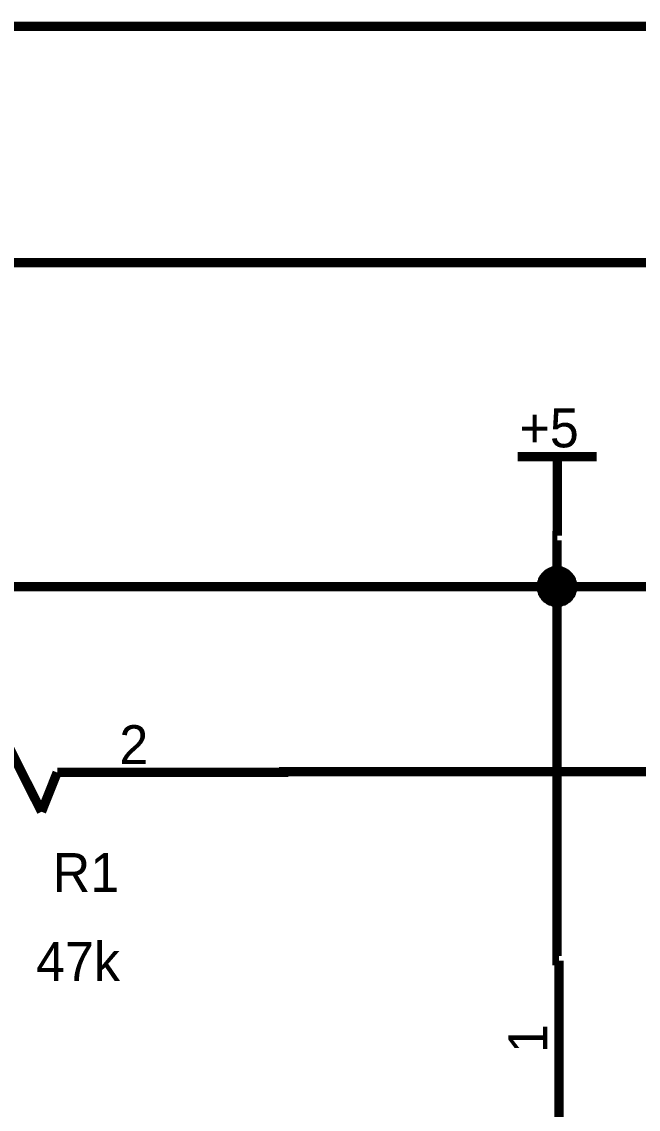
# Model space of a CAD drawing. Header units: millimetres. Extents: x 0 to 800, y 0 to 567.
# Drawn here: x 39.5 to 59.38, y 531.46 to 566.53 of the extents above; entities that cross this region are included whole.
import ezdxf

# ---------------------------------------------------------------- set-up
doc = ezdxf.new("R2010")
doc.units = ezdxf.units.MM
doc.layers.add('Sheet', color=255, linetype='Continuous')

msp = doc.modelspace()

# ---------------------------------------------------------------- linework, layer by layer
at = {"layer": 'Sheet'}
for points, const_width in [([(0, 566.375), (800.1, 566.375), (800.1, 0), (0, 0), (0, 566.375)], 0.3), ([(0, 566.375), (0, 0), (800.1, 0), (800.1, 566.375), (0, 566.375), (0, 566.375)], 0.0991), ([(7.661, 558.76), (792.484, 558.76), (792.484, 7.616), (7.661, 7.616), (7.661, 558.76)], 0.3), ([(7.661, 558.76), (7.661, 7.616), (792.484, 7.616), (792.484, 558.76), (7.661, 558.76), (7.661, 558.76)], 0.0991)]:
    msp.add_lwpolyline(points, close=True, dxfattribs=dict(at, const_width=const_width))
for points, const_width in [([(55.494, 552.499), (58.036, 552.499)], 0.3), ([(56.771, 549.957), (56.771, 552.499)], 0.3), ([(56.771, 549.957), (56.76, 549.957), (56.76, 548.311), (56.76, 536.249), (56.827, 536.249)], 0.3), ([(56.256, 548.311), (56.256, 548.333), (56.256, 548.367), (56.267, 548.389), (56.267, 548.411), (56.267, 548.434), (56.278, 548.467), (56.289, 548.49), (56.3, 548.512), (56.3, 548.535), (56.312, 548.557), (56.323, 548.579), (56.345, 548.602), (56.356, 548.613), (56.368, 548.635), (56.39, 548.658), (56.401, 548.669), (56.424, 548.691), (56.435, 548.703), (56.457, 548.725), (56.48, 548.736), (56.502, 548.747), (56.513, 548.759), (56.536, 548.77), (56.558, 548.781), (56.58, 548.792), (56.614, 548.803), (56.636, 548.815), (56.659, 548.815), (56.681, 548.815), (56.704, 548.826), (56.737, 548.826), (56.76, 548.826)], 0.3), ([(56.256, 548.311), (56.256, 548.333), (56.256, 548.367), (56.267, 548.389), (56.267, 548.411), (56.267, 548.434), (56.278, 548.467), (56.289, 548.49), (56.3, 548.512), (56.3, 548.535), (56.312, 548.557), (56.323, 548.579), (56.345, 548.602), (56.356, 548.613), (56.368, 548.635), (56.39, 548.658), (56.401, 548.669), (56.424, 548.691), (56.435, 548.703), (56.457, 548.725), (56.48, 548.736), (56.502, 548.747), (56.513, 548.759), (56.536, 548.77), (56.558, 548.781), (56.58, 548.792), (56.614, 548.803), (56.636, 548.815), (56.659, 548.815), (56.681, 548.815), (56.704, 548.826), (56.737, 548.826), (56.76, 548.826)], 0.3), ([(56.256, 548.311), (56.256, 548.333), (56.256, 548.367), (56.267, 548.389), (56.267, 548.411), (56.267, 548.434), (56.278, 548.467), (56.289, 548.49), (56.3, 548.512), (56.3, 548.535), (56.312, 548.557), (56.323, 548.579), (56.345, 548.602), (56.356, 548.613), (56.368, 548.635), (56.39, 548.658), (56.401, 548.669), (56.424, 548.691), (56.435, 548.703), (56.457, 548.725), (56.48, 548.736), (56.502, 548.747), (56.513, 548.759), (56.536, 548.77), (56.558, 548.781), (56.58, 548.792), (56.614, 548.803), (56.636, 548.815), (56.659, 548.815), (56.681, 548.815), (56.704, 548.826), (56.737, 548.826), (56.76, 548.826)], 0.3), ([(56.256, 548.311), (56.256, 548.333), (56.256, 548.367), (56.267, 548.389), (56.267, 548.411), (56.267, 548.434), (56.278, 548.467), (56.289, 548.49), (56.3, 548.512), (56.3, 548.535), (56.312, 548.557), (56.323, 548.579), (56.345, 548.602), (56.356, 548.613), (56.368, 548.635), (56.39, 548.658), (56.401, 548.669), (56.424, 548.691), (56.435, 548.703), (56.457, 548.725), (56.48, 548.736), (56.502, 548.747), (56.513, 548.759), (56.536, 548.77), (56.558, 548.781), (56.58, 548.792), (56.614, 548.803), (56.636, 548.815), (56.659, 548.815), (56.681, 548.815), (56.704, 548.826), (56.737, 548.826), (56.76, 548.826)], 0.3), ([(56.256, 548.311), (56.256, 548.333), (56.256, 548.367), (56.267, 548.389), (56.267, 548.411), (56.267, 548.434), (56.278, 548.467), (56.289, 548.49), (56.3, 548.512), (56.3, 548.535), (56.312, 548.557), (56.323, 548.579), (56.345, 548.602), (56.356, 548.613), (56.368, 548.635), (56.39, 548.658), (56.401, 548.669), (56.424, 548.691), (56.435, 548.703), (56.457, 548.725), (56.48, 548.736), (56.502, 548.747), (56.513, 548.759), (56.536, 548.77), (56.558, 548.781), (56.58, 548.792), (56.614, 548.803), (56.636, 548.815), (56.659, 548.815), (56.681, 548.815), (56.704, 548.826), (56.737, 548.826), (56.76, 548.826)], 0.3), ([(56.256, 548.311), (56.256, 548.333), (56.256, 548.367), (56.267, 548.389), (56.267, 548.411), (56.267, 548.434), (56.278, 548.467), (56.289, 548.49), (56.3, 548.512), (56.3, 548.535), (56.312, 548.557), (56.323, 548.579), (56.345, 548.602), (56.356, 548.613), (56.368, 548.635), (56.39, 548.658), (56.401, 548.669), (56.424, 548.691), (56.435, 548.703), (56.457, 548.725), (56.48, 548.736), (56.502, 548.747), (56.513, 548.759), (56.536, 548.77), (56.558, 548.781), (56.58, 548.792), (56.614, 548.803), (56.636, 548.815), (56.659, 548.815), (56.681, 548.815), (56.704, 548.826), (56.737, 548.826), (56.76, 548.826)], 0.3), ([(56.256, 548.311), (56.256, 548.333), (56.256, 548.367), (56.267, 548.389), (56.267, 548.411), (56.267, 548.434), (56.278, 548.467), (56.289, 548.49), (56.3, 548.512), (56.3, 548.535), (56.312, 548.557), (56.323, 548.579), (56.345, 548.602), (56.356, 548.613), (56.368, 548.635), (56.39, 548.658), (56.401, 548.669), (56.424, 548.691), (56.435, 548.703), (56.457, 548.725), (56.48, 548.736), (56.502, 548.747), (56.513, 548.759), (56.536, 548.77), (56.558, 548.781), (56.58, 548.792), (56.614, 548.803), (56.636, 548.815), (56.659, 548.815), (56.681, 548.815), (56.704, 548.826), (56.737, 548.826), (56.76, 548.826)], 0.0991), ([(56.256, 548.311), (56.256, 548.333), (56.256, 548.367), (56.267, 548.389), (56.267, 548.411), (56.267, 548.434), (56.278, 548.467), (56.289, 548.49), (56.3, 548.512), (56.3, 548.535), (56.312, 548.557), (56.323, 548.579), (56.345, 548.602), (56.356, 548.613), (56.368, 548.635), (56.39, 548.658), (56.401, 548.669), (56.424, 548.691), (56.435, 548.703), (56.457, 548.725), (56.48, 548.736), (56.502, 548.747), (56.513, 548.759), (56.536, 548.77), (56.558, 548.781), (56.58, 548.792), (56.614, 548.803), (56.636, 548.815), (56.659, 548.815), (56.681, 548.815), (56.704, 548.826), (56.737, 548.826), (56.76, 548.826)], 0.0991), ([(56.256, 548.311), (56.256, 548.333), (56.256, 548.367), (56.267, 548.389), (56.267, 548.411), (56.267, 548.434), (56.278, 548.467), (56.289, 548.49), (56.3, 548.512), (56.3, 548.535), (56.312, 548.557), (56.323, 548.579), (56.345, 548.602), (56.356, 548.613), (56.368, 548.635), (56.39, 548.658), (56.401, 548.669), (56.424, 548.691), (56.435, 548.703), (56.457, 548.725), (56.48, 548.736), (56.502, 548.747), (56.513, 548.759), (56.536, 548.77), (56.558, 548.781), (56.58, 548.792), (56.614, 548.803), (56.636, 548.815), (56.659, 548.815), (56.681, 548.815), (56.704, 548.826), (56.737, 548.826), (56.76, 548.826)], 0.0991), ([(56.256, 548.311), (56.256, 548.333), (56.256, 548.367), (56.267, 548.389), (56.267, 548.411), (56.267, 548.434), (56.278, 548.467), (56.289, 548.49), (56.3, 548.512), (56.3, 548.535), (56.312, 548.557), (56.323, 548.579), (56.345, 548.602), (56.356, 548.613), (56.368, 548.635), (56.39, 548.658), (56.401, 548.669), (56.424, 548.691), (56.435, 548.703), (56.457, 548.725), (56.48, 548.736), (56.502, 548.747), (56.513, 548.759), (56.536, 548.77), (56.558, 548.781), (56.58, 548.792), (56.614, 548.803), (56.636, 548.815), (56.659, 548.815), (56.681, 548.815), (56.704, 548.826), (56.737, 548.826), (56.76, 548.826)], 0.0991), ([(56.256, 548.311), (56.256, 548.333), (56.256, 548.367), (56.267, 548.389), (56.267, 548.411), (56.267, 548.434), (56.278, 548.467), (56.289, 548.49), (56.3, 548.512), (56.3, 548.535), (56.312, 548.557), (56.323, 548.579), (56.345, 548.602), (56.356, 548.613), (56.368, 548.635), (56.39, 548.658), (56.401, 548.669), (56.424, 548.691), (56.435, 548.703), (56.457, 548.725), (56.48, 548.736), (56.502, 548.747), (56.513, 548.759), (56.536, 548.77), (56.558, 548.781), (56.58, 548.792), (56.614, 548.803), (56.636, 548.815), (56.659, 548.815), (56.681, 548.815), (56.704, 548.826), (56.737, 548.826), (56.76, 548.826)], 0.0991), ([(56.256, 548.311), (56.256, 548.333), (56.256, 548.367), (56.267, 548.389), (56.267, 548.411), (56.267, 548.434), (56.278, 548.467), (56.289, 548.49), (56.3, 548.512), (56.3, 548.535), (56.312, 548.557), (56.323, 548.579), (56.345, 548.602), (56.356, 548.613), (56.368, 548.635), (56.39, 548.658), (56.401, 548.669), (56.424, 548.691), (56.435, 548.703), (56.457, 548.725), (56.48, 548.736), (56.502, 548.747), (56.513, 548.759), (56.536, 548.77), (56.558, 548.781), (56.58, 548.792), (56.614, 548.803), (56.636, 548.815), (56.659, 548.815), (56.681, 548.815), (56.704, 548.826), (56.737, 548.826), (56.76, 548.826)], 0.0991), ([(56.76, 548.826), (56.76, 548.826)], 0.3), ([(56.76, 548.826), (56.782, 548.826), (56.816, 548.826), (56.838, 548.815), (56.86, 548.815), (56.883, 548.815), (56.905, 548.803), (56.939, 548.792), (56.961, 548.781), (56.984, 548.77), (57.006, 548.759), (57.017, 548.747), (57.04, 548.736), (57.062, 548.725), (57.084, 548.703), (57.096, 548.691), (57.118, 548.669), (57.129, 548.658), (57.152, 548.635), (57.163, 548.613), (57.174, 548.602), (57.196, 548.579), (57.208, 548.557), (57.219, 548.535), (57.219, 548.512), (57.23, 548.49), (57.241, 548.467), (57.252, 548.434), (57.252, 548.411), (57.252, 548.389), (57.264, 548.367), (57.264, 548.333), (57.264, 548.311)], 0.3), ([(56.76, 548.826), (56.76, 548.826)], 0.3), ([(56.76, 548.826), (56.782, 548.826), (56.816, 548.826), (56.838, 548.815), (56.86, 548.815), (56.883, 548.815), (56.905, 548.803), (56.939, 548.792), (56.961, 548.781), (56.984, 548.77), (57.006, 548.759), (57.017, 548.747), (57.04, 548.736), (57.062, 548.725), (57.084, 548.703), (57.096, 548.691), (57.118, 548.669), (57.129, 548.658), (57.152, 548.635), (57.163, 548.613), (57.174, 548.602), (57.196, 548.579), (57.208, 548.557), (57.219, 548.535), (57.219, 548.512), (57.23, 548.49), (57.241, 548.467), (57.252, 548.434), (57.252, 548.411), (57.252, 548.389), (57.264, 548.367), (57.264, 548.333), (57.264, 548.311)], 0.3), ([(56.76, 548.826), (56.76, 548.826)], 0.3), ([(56.76, 548.826), (56.782, 548.826), (56.816, 548.826), (56.838, 548.815), (56.86, 548.815), (56.883, 548.815), (56.905, 548.803), (56.939, 548.792), (56.961, 548.781), (56.984, 548.77), (57.006, 548.759), (57.017, 548.747), (57.04, 548.736), (57.062, 548.725), (57.084, 548.703), (57.096, 548.691), (57.118, 548.669), (57.129, 548.658), (57.152, 548.635), (57.163, 548.613), (57.174, 548.602), (57.196, 548.579), (57.208, 548.557), (57.219, 548.535), (57.219, 548.512), (57.23, 548.49), (57.241, 548.467), (57.252, 548.434), (57.252, 548.411), (57.252, 548.389), (57.264, 548.367), (57.264, 548.333), (57.264, 548.311)], 0.3), ([(56.76, 548.826), (56.76, 548.826)], 0.3), ([(56.76, 548.826), (56.782, 548.826), (56.816, 548.826), (56.838, 548.815), (56.86, 548.815), (56.883, 548.815), (56.905, 548.803), (56.939, 548.792), (56.961, 548.781), (56.984, 548.77), (57.006, 548.759), (57.017, 548.747), (57.04, 548.736), (57.062, 548.725), (57.084, 548.703), (57.096, 548.691), (57.118, 548.669), (57.129, 548.658), (57.152, 548.635), (57.163, 548.613), (57.174, 548.602), (57.196, 548.579), (57.208, 548.557), (57.219, 548.535), (57.219, 548.512), (57.23, 548.49), (57.241, 548.467), (57.252, 548.434), (57.252, 548.411), (57.252, 548.389), (57.264, 548.367), (57.264, 548.333), (57.264, 548.311)], 0.3), ([(56.76, 548.826), (56.76, 548.826)], 0.3), ([(56.76, 548.826), (56.782, 548.826), (56.816, 548.826), (56.838, 548.815), (56.86, 548.815), (56.883, 548.815), (56.905, 548.803), (56.939, 548.792), (56.961, 548.781), (56.984, 548.77), (57.006, 548.759), (57.017, 548.747), (57.04, 548.736), (57.062, 548.725), (57.084, 548.703), (57.096, 548.691), (57.118, 548.669), (57.129, 548.658), (57.152, 548.635), (57.163, 548.613), (57.174, 548.602), (57.196, 548.579), (57.208, 548.557), (57.219, 548.535), (57.219, 548.512), (57.23, 548.49), (57.241, 548.467), (57.252, 548.434), (57.252, 548.411), (57.252, 548.389), (57.264, 548.367), (57.264, 548.333), (57.264, 548.311)], 0.3), ([(56.76, 548.826), (56.76, 548.826)], 0.3), ([(56.76, 548.826), (56.782, 548.826), (56.816, 548.826), (56.838, 548.815), (56.86, 548.815), (56.883, 548.815), (56.905, 548.803), (56.939, 548.792), (56.961, 548.781), (56.984, 548.77), (57.006, 548.759), (57.017, 548.747), (57.04, 548.736), (57.062, 548.725), (57.084, 548.703), (57.096, 548.691), (57.118, 548.669), (57.129, 548.658), (57.152, 548.635), (57.163, 548.613), (57.174, 548.602), (57.196, 548.579), (57.208, 548.557), (57.219, 548.535), (57.219, 548.512), (57.23, 548.49), (57.241, 548.467), (57.252, 548.434), (57.252, 548.411), (57.252, 548.389), (57.264, 548.367), (57.264, 548.333), (57.264, 548.311)], 0.3), ([(56.76, 548.826), (56.76, 548.826)], 0.0991), ([(56.76, 548.826), (56.782, 548.826), (56.816, 548.826), (56.838, 548.815), (56.86, 548.815), (56.883, 548.815), (56.905, 548.803), (56.939, 548.792), (56.961, 548.781), (56.984, 548.77), (57.006, 548.759), (57.017, 548.747), (57.04, 548.736), (57.062, 548.725), (57.084, 548.703), (57.096, 548.691), (57.118, 548.669), (57.129, 548.658), (57.152, 548.635), (57.163, 548.613), (57.174, 548.602), (57.196, 548.579), (57.208, 548.557), (57.219, 548.535), (57.219, 548.512), (57.23, 548.49), (57.241, 548.467), (57.252, 548.434), (57.252, 548.411), (57.252, 548.389), (57.264, 548.367), (57.264, 548.333), (57.264, 548.311)], 0.0991), ([(56.76, 548.826), (56.76, 548.826)], 0.0991), ([(56.76, 548.826), (56.782, 548.826), (56.816, 548.826), (56.838, 548.815), (56.86, 548.815), (56.883, 548.815), (56.905, 548.803), (56.939, 548.792), (56.961, 548.781), (56.984, 548.77), (57.006, 548.759), (57.017, 548.747), (57.04, 548.736), (57.062, 548.725), (57.084, 548.703), (57.096, 548.691), (57.118, 548.669), (57.129, 548.658), (57.152, 548.635), (57.163, 548.613), (57.174, 548.602), (57.196, 548.579), (57.208, 548.557), (57.219, 548.535), (57.219, 548.512), (57.23, 548.49), (57.241, 548.467), (57.252, 548.434), (57.252, 548.411), (57.252, 548.389), (57.264, 548.367), (57.264, 548.333), (57.264, 548.311)], 0.0991), ([(56.76, 548.826), (56.76, 548.826)], 0.0991), ([(56.76, 548.826), (56.782, 548.826), (56.816, 548.826), (56.838, 548.815), (56.86, 548.815), (56.883, 548.815), (56.905, 548.803), (56.939, 548.792), (56.961, 548.781), (56.984, 548.77), (57.006, 548.759), (57.017, 548.747), (57.04, 548.736), (57.062, 548.725), (57.084, 548.703), (57.096, 548.691), (57.118, 548.669), (57.129, 548.658), (57.152, 548.635), (57.163, 548.613), (57.174, 548.602), (57.196, 548.579), (57.208, 548.557), (57.219, 548.535), (57.219, 548.512), (57.23, 548.49), (57.241, 548.467), (57.252, 548.434), (57.252, 548.411), (57.252, 548.389), (57.264, 548.367), (57.264, 548.333), (57.264, 548.311)], 0.0991), ([(56.76, 548.826), (56.76, 548.826)], 0.0991), ([(56.76, 548.826), (56.782, 548.826), (56.816, 548.826), (56.838, 548.815), (56.86, 548.815), (56.883, 548.815), (56.905, 548.803), (56.939, 548.792), (56.961, 548.781), (56.984, 548.77), (57.006, 548.759), (57.017, 548.747), (57.04, 548.736), (57.062, 548.725), (57.084, 548.703), (57.096, 548.691), (57.118, 548.669), (57.129, 548.658), (57.152, 548.635), (57.163, 548.613), (57.174, 548.602), (57.196, 548.579), (57.208, 548.557), (57.219, 548.535), (57.219, 548.512), (57.23, 548.49), (57.241, 548.467), (57.252, 548.434), (57.252, 548.411), (57.252, 548.389), (57.264, 548.367), (57.264, 548.333), (57.264, 548.311)], 0.0991), ([(56.76, 548.826), (56.76, 548.826)], 0.0991), ([(56.76, 548.826), (56.782, 548.826), (56.816, 548.826), (56.838, 548.815), (56.86, 548.815), (56.883, 548.815), (56.905, 548.803), (56.939, 548.792), (56.961, 548.781), (56.984, 548.77), (57.006, 548.759), (57.017, 548.747), (57.04, 548.736), (57.062, 548.725), (57.084, 548.703), (57.096, 548.691), (57.118, 548.669), (57.129, 548.658), (57.152, 548.635), (57.163, 548.613), (57.174, 548.602), (57.196, 548.579), (57.208, 548.557), (57.219, 548.535), (57.219, 548.512), (57.23, 548.49), (57.241, 548.467), (57.252, 548.434), (57.252, 548.411), (57.252, 548.389), (57.264, 548.367), (57.264, 548.333), (57.264, 548.311)], 0.0991), ([(56.76, 548.826), (56.76, 548.826)], 0.0991), ([(56.76, 548.826), (56.782, 548.826), (56.816, 548.826), (56.838, 548.815), (56.86, 548.815), (56.883, 548.815), (56.905, 548.803), (56.939, 548.792), (56.961, 548.781), (56.984, 548.77), (57.006, 548.759), (57.017, 548.747), (57.04, 548.736), (57.062, 548.725), (57.084, 548.703), (57.096, 548.691), (57.118, 548.669), (57.129, 548.658), (57.152, 548.635), (57.163, 548.613), (57.174, 548.602), (57.196, 548.579), (57.208, 548.557), (57.219, 548.535), (57.219, 548.512), (57.23, 548.49), (57.241, 548.467), (57.252, 548.434), (57.252, 548.411), (57.252, 548.389), (57.264, 548.367), (57.264, 548.333), (57.264, 548.311)], 0.0991), ([(56.76, 548.311), (25.949, 548.311), (25.949, 544.816), (25.154, 544.816)], 0.3), ([(56.76, 547.807), (56.737, 547.807), (56.704, 547.807), (56.681, 547.818), (56.659, 547.818), (56.636, 547.818), (56.614, 547.829), (56.58, 547.84), (56.558, 547.851), (56.536, 547.851), (56.513, 547.863), (56.502, 547.874), (56.48, 547.896), (56.457, 547.907), (56.435, 547.919), (56.424, 547.941), (56.401, 547.952), (56.39, 547.975), (56.368, 547.986), (56.356, 548.008), (56.345, 548.031), (56.323, 548.053), (56.312, 548.064), (56.3, 548.087), (56.3, 548.109), (56.289, 548.131), (56.278, 548.165), (56.267, 548.187), (56.267, 548.21), (56.267, 548.232), (56.256, 548.255), (56.256, 548.288), (56.256, 548.311)], 0.3), ([(56.256, 548.311), (56.256, 548.311)], 0.3), ([(56.76, 547.807), (56.737, 547.807), (56.704, 547.807), (56.681, 547.818), (56.659, 547.818), (56.636, 547.818), (56.614, 547.829), (56.58, 547.84), (56.558, 547.851), (56.536, 547.851), (56.513, 547.863), (56.502, 547.874), (56.48, 547.896), (56.457, 547.907), (56.435, 547.919), (56.424, 547.941), (56.401, 547.952), (56.39, 547.975), (56.368, 547.986), (56.356, 548.008), (56.345, 548.031), (56.323, 548.053), (56.312, 548.064), (56.3, 548.087), (56.3, 548.109), (56.289, 548.131), (56.278, 548.165), (56.267, 548.187), (56.267, 548.21), (56.267, 548.232), (56.256, 548.255), (56.256, 548.288), (56.256, 548.311)], 0.3), ([(56.256, 548.311), (56.256, 548.311)], 0.3), ([(56.76, 547.807), (56.737, 547.807), (56.704, 547.807), (56.681, 547.818), (56.659, 547.818), (56.636, 547.818), (56.614, 547.829), (56.58, 547.84), (56.558, 547.851), (56.536, 547.851), (56.513, 547.863), (56.502, 547.874), (56.48, 547.896), (56.457, 547.907), (56.435, 547.919), (56.424, 547.941), (56.401, 547.952), (56.39, 547.975), (56.368, 547.986), (56.356, 548.008), (56.345, 548.031), (56.323, 548.053), (56.312, 548.064), (56.3, 548.087), (56.3, 548.109), (56.289, 548.131), (56.278, 548.165), (56.267, 548.187), (56.267, 548.21), (56.267, 548.232), (56.256, 548.255), (56.256, 548.288), (56.256, 548.311)], 0.3), ([(56.256, 548.311), (56.256, 548.311)], 0.3), ([(56.76, 547.807), (56.737, 547.807), (56.704, 547.807), (56.681, 547.818), (56.659, 547.818), (56.636, 547.818), (56.614, 547.829), (56.58, 547.84), (56.558, 547.851), (56.536, 547.851), (56.513, 547.863), (56.502, 547.874), (56.48, 547.896), (56.457, 547.907), (56.435, 547.919), (56.424, 547.941), (56.401, 547.952), (56.39, 547.975), (56.368, 547.986), (56.356, 548.008), (56.345, 548.031), (56.323, 548.053), (56.312, 548.064), (56.3, 548.087), (56.3, 548.109), (56.289, 548.131), (56.278, 548.165), (56.267, 548.187), (56.267, 548.21), (56.267, 548.232), (56.256, 548.255), (56.256, 548.288), (56.256, 548.311)], 0.3), ([(56.256, 548.311), (56.256, 548.311)], 0.3), ([(56.76, 547.807), (56.737, 547.807), (56.704, 547.807), (56.681, 547.818), (56.659, 547.818), (56.636, 547.818), (56.614, 547.829), (56.58, 547.84), (56.558, 547.851), (56.536, 547.851), (56.513, 547.863), (56.502, 547.874), (56.48, 547.896), (56.457, 547.907), (56.435, 547.919), (56.424, 547.941), (56.401, 547.952), (56.39, 547.975), (56.368, 547.986), (56.356, 548.008), (56.345, 548.031), (56.323, 548.053), (56.312, 548.064), (56.3, 548.087), (56.3, 548.109), (56.289, 548.131), (56.278, 548.165), (56.267, 548.187), (56.267, 548.21), (56.267, 548.232), (56.256, 548.255), (56.256, 548.288), (56.256, 548.311)], 0.3), ([(56.256, 548.311), (56.256, 548.311)], 0.3), ([(56.76, 547.807), (56.737, 547.807), (56.704, 547.807), (56.681, 547.818), (56.659, 547.818), (56.636, 547.818), (56.614, 547.829), (56.58, 547.84), (56.558, 547.851), (56.536, 547.851), (56.513, 547.863), (56.502, 547.874), (56.48, 547.896), (56.457, 547.907), (56.435, 547.919), (56.424, 547.941), (56.401, 547.952), (56.39, 547.975), (56.368, 547.986), (56.356, 548.008), (56.345, 548.031), (56.323, 548.053), (56.312, 548.064), (56.3, 548.087), (56.3, 548.109), (56.289, 548.131), (56.278, 548.165), (56.267, 548.187), (56.267, 548.21), (56.267, 548.232), (56.256, 548.255), (56.256, 548.288), (56.256, 548.311)], 0.3), ([(56.256, 548.311), (56.256, 548.311)], 0.3), ([(57.264, 548.311), (57.264, 548.288), (57.264, 548.255), (57.252, 548.232), (57.252, 548.21), (57.252, 548.187), (57.241, 548.165), (57.23, 548.131), (57.219, 548.109), (57.219, 548.087), (57.208, 548.064), (57.196, 548.053), (57.174, 548.031), (57.163, 548.008), (57.152, 547.986), (57.129, 547.975), (57.118, 547.952), (57.096, 547.941), (57.084, 547.919), (57.062, 547.907), (57.04, 547.896), (57.017, 547.874), (57.006, 547.863), (56.984, 547.851), (56.961, 547.851), (56.939, 547.84), (56.905, 547.829), (56.883, 547.818), (56.86, 547.818), (56.838, 547.818), (56.816, 547.807), (56.782, 547.807), (56.76, 547.807)], 0.3), ([(57.264, 548.311), (57.264, 548.288), (57.264, 548.255), (57.252, 548.232), (57.252, 548.21), (57.252, 548.187), (57.241, 548.165), (57.23, 548.131), (57.219, 548.109), (57.219, 548.087), (57.208, 548.064), (57.196, 548.053), (57.174, 548.031), (57.163, 548.008), (57.152, 547.986), (57.129, 547.975), (57.118, 547.952), (57.096, 547.941), (57.084, 547.919), (57.062, 547.907), (57.04, 547.896), (57.017, 547.874), (57.006, 547.863), (56.984, 547.851), (56.961, 547.851), (56.939, 547.84), (56.905, 547.829), (56.883, 547.818), (56.86, 547.818), (56.838, 547.818), (56.816, 547.807), (56.782, 547.807), (56.76, 547.807)], 0.3), ([(56.76, 548.311), (77.658, 548.311)], 0.3), ([(57.264, 548.311), (57.264, 548.288), (57.264, 548.255), (57.252, 548.232), (57.252, 548.21), (57.252, 548.187), (57.241, 548.165), (57.23, 548.131), (57.219, 548.109), (57.219, 548.087), (57.208, 548.064), (57.196, 548.053), (57.174, 548.031), (57.163, 548.008), (57.152, 547.986), (57.129, 547.975), (57.118, 547.952), (57.096, 547.941), (57.084, 547.919), (57.062, 547.907), (57.04, 547.896), (57.017, 547.874), (57.006, 547.863), (56.984, 547.851), (56.961, 547.851), (56.939, 547.84), (56.905, 547.829), (56.883, 547.818), (56.86, 547.818), (56.838, 547.818), (56.816, 547.807), (56.782, 547.807), (56.76, 547.807)], 0.3), ([(57.264, 548.311), (57.264, 548.288), (57.264, 548.255), (57.252, 548.232), (57.252, 548.21), (57.252, 548.187), (57.241, 548.165), (57.23, 548.131), (57.219, 548.109), (57.219, 548.087), (57.208, 548.064), (57.196, 548.053), (57.174, 548.031), (57.163, 548.008), (57.152, 547.986), (57.129, 547.975), (57.118, 547.952), (57.096, 547.941), (57.084, 547.919), (57.062, 547.907), (57.04, 547.896), (57.017, 547.874), (57.006, 547.863), (56.984, 547.851), (56.961, 547.851), (56.939, 547.84), (56.905, 547.829), (56.883, 547.818), (56.86, 547.818), (56.838, 547.818), (56.816, 547.807), (56.782, 547.807), (56.76, 547.807)], 0.3), ([(57.264, 548.311), (57.264, 548.288), (57.264, 548.255), (57.252, 548.232), (57.252, 548.21), (57.252, 548.187), (57.241, 548.165), (57.23, 548.131), (57.219, 548.109), (57.219, 548.087), (57.208, 548.064), (57.196, 548.053), (57.174, 548.031), (57.163, 548.008), (57.152, 547.986), (57.129, 547.975), (57.118, 547.952), (57.096, 547.941), (57.084, 547.919), (57.062, 547.907), (57.04, 547.896), (57.017, 547.874), (57.006, 547.863), (56.984, 547.851), (56.961, 547.851), (56.939, 547.84), (56.905, 547.829), (56.883, 547.818), (56.86, 547.818), (56.838, 547.818), (56.816, 547.807), (56.782, 547.807), (56.76, 547.807)], 0.3), ([(57.264, 548.311), (57.264, 548.288), (57.264, 548.255), (57.252, 548.232), (57.252, 548.21), (57.252, 548.187), (57.241, 548.165), (57.23, 548.131), (57.219, 548.109), (57.219, 548.087), (57.208, 548.064), (57.196, 548.053), (57.174, 548.031), (57.163, 548.008), (57.152, 547.986), (57.129, 547.975), (57.118, 547.952), (57.096, 547.941), (57.084, 547.919), (57.062, 547.907), (57.04, 547.896), (57.017, 547.874), (57.006, 547.863), (56.984, 547.851), (56.961, 547.851), (56.939, 547.84), (56.905, 547.829), (56.883, 547.818), (56.86, 547.818), (56.838, 547.818), (56.816, 547.807), (56.782, 547.807), (56.76, 547.807)], 0.3), ([(57.264, 548.311), (57.264, 548.311), (57.264, 548.311), (57.264, 548.311), (57.264, 548.311), (57.264, 548.311), (57.264, 548.311), (57.264, 548.311), (57.264, 548.311), (57.264, 548.311), (57.264, 548.311), (57.264, 548.311), (57.264, 548.311), (57.264, 548.311), (57.264, 548.311), (57.264, 548.311), (57.264, 548.311), (57.264, 548.311), (57.264, 548.311), (57.264, 548.311), (57.264, 548.311), (57.264, 548.311), (57.264, 548.311), (57.264, 548.311), (57.264, 548.311), (57.264, 548.311), (57.264, 548.311), (57.264, 548.311), (57.264, 548.311), (57.264, 548.311), (57.264, 548.311), (57.264, 548.311), (57.264, 548.311)], 0.3), ([(57.264, 548.311), (57.264, 548.311)], 0.3), ([(57.264, 548.311), (57.264, 548.311), (57.264, 548.311), (57.264, 548.311), (57.264, 548.311), (57.264, 548.311), (57.264, 548.311), (57.264, 548.311), (57.264, 548.311), (57.264, 548.311), (57.264, 548.311), (57.264, 548.311), (57.264, 548.311), (57.264, 548.311), (57.264, 548.311), (57.264, 548.311), (57.264, 548.311), (57.264, 548.311), (57.264, 548.311), (57.264, 548.311), (57.264, 548.311), (57.264, 548.311), (57.264, 548.311), (57.264, 548.311), (57.264, 548.311), (57.264, 548.311), (57.264, 548.311), (57.264, 548.311), (57.264, 548.311), (57.264, 548.311), (57.264, 548.311), (57.264, 548.311), (57.264, 548.311)], 0.3), ([(57.264, 548.311), (57.264, 548.311)], 0.3), ([(57.264, 548.311), (57.264, 548.311), (57.264, 548.311), (57.264, 548.311), (57.264, 548.311), (57.264, 548.311), (57.264, 548.311), (57.264, 548.311), (57.264, 548.311), (57.264, 548.311), (57.264, 548.311), (57.264, 548.311), (57.264, 548.311), (57.264, 548.311), (57.264, 548.311), (57.264, 548.311), (57.264, 548.311), (57.264, 548.311), (57.264, 548.311), (57.264, 548.311), (57.264, 548.311), (57.264, 548.311), (57.264, 548.311), (57.264, 548.311), (57.264, 548.311), (57.264, 548.311), (57.264, 548.311), (57.264, 548.311), (57.264, 548.311), (57.264, 548.311), (57.264, 548.311), (57.264, 548.311), (57.264, 548.311)], 0.3), ([(57.264, 548.311), (57.264, 548.311)], 0.3), ([(57.264, 548.311), (57.264, 548.311), (57.264, 548.311), (57.264, 548.311), (57.264, 548.311), (57.264, 548.311), (57.264, 548.311), (57.264, 548.311), (57.264, 548.311), (57.264, 548.311), (57.264, 548.311), (57.264, 548.311), (57.264, 548.311), (57.264, 548.311), (57.264, 548.311), (57.264, 548.311), (57.264, 548.311), (57.264, 548.311), (57.264, 548.311), (57.264, 548.311), (57.264, 548.311), (57.264, 548.311), (57.264, 548.311), (57.264, 548.311), (57.264, 548.311), (57.264, 548.311), (57.264, 548.311), (57.264, 548.311), (57.264, 548.311), (57.264, 548.311), (57.264, 548.311), (57.264, 548.311), (57.264, 548.311)], 0.3), ([(57.264, 548.311), (57.264, 548.311)], 0.3), ([(57.264, 548.311), (57.264, 548.311), (57.264, 548.311), (57.264, 548.311), (57.264, 548.311), (57.264, 548.311), (57.264, 548.311), (57.264, 548.311), (57.264, 548.311), (57.264, 548.311), (57.264, 548.311), (57.264, 548.311), (57.264, 548.311), (57.264, 548.311), (57.264, 548.311), (57.264, 548.311), (57.264, 548.311), (57.264, 548.311), (57.264, 548.311), (57.264, 548.311), (57.264, 548.311), (57.264, 548.311), (57.264, 548.311), (57.264, 548.311), (57.264, 548.311), (57.264, 548.311), (57.264, 548.311), (57.264, 548.311), (57.264, 548.311), (57.264, 548.311), (57.264, 548.311), (57.264, 548.311), (57.264, 548.311)], 0.3), ([(57.264, 548.311), (57.264, 548.311)], 0.3), ([(57.264, 548.311), (57.264, 548.311), (57.264, 548.311), (57.264, 548.311), (57.264, 548.311), (57.264, 548.311), (57.264, 548.311), (57.264, 548.311), (57.264, 548.311), (57.264, 548.311), (57.264, 548.311), (57.264, 548.311), (57.264, 548.311), (57.264, 548.311), (57.264, 548.311), (57.264, 548.311), (57.264, 548.311), (57.264, 548.311), (57.264, 548.311), (57.264, 548.311), (57.264, 548.311), (57.264, 548.311), (57.264, 548.311), (57.264, 548.311), (57.264, 548.311), (57.264, 548.311), (57.264, 548.311), (57.264, 548.311), (57.264, 548.311), (57.264, 548.311), (57.264, 548.311), (57.264, 548.311), (57.264, 548.311)], 0.3), ([(57.264, 548.311), (57.264, 548.311)], 0.3), ([(56.76, 547.807), (56.737, 547.807), (56.704, 547.807), (56.681, 547.818), (56.659, 547.818), (56.636, 547.818), (56.614, 547.829), (56.58, 547.84), (56.558, 547.851), (56.536, 547.851), (56.513, 547.863), (56.502, 547.874), (56.48, 547.896), (56.457, 547.907), (56.435, 547.919), (56.424, 547.941), (56.401, 547.952), (56.39, 547.975), (56.368, 547.986), (56.356, 548.008), (56.345, 548.031), (56.323, 548.053), (56.312, 548.064), (56.3, 548.087), (56.3, 548.109), (56.289, 548.131), (56.278, 548.165), (56.267, 548.187), (56.267, 548.21), (56.267, 548.232), (56.256, 548.255), (56.256, 548.288), (56.256, 548.311)], 0.0991), ([(56.256, 548.311), (56.256, 548.311)], 0.0991), ([(56.76, 547.807), (56.737, 547.807), (56.704, 547.807), (56.681, 547.818), (56.659, 547.818), (56.636, 547.818), (56.614, 547.829), (56.58, 547.84), (56.558, 547.851), (56.536, 547.851), (56.513, 547.863), (56.502, 547.874), (56.48, 547.896), (56.457, 547.907), (56.435, 547.919), (56.424, 547.941), (56.401, 547.952), (56.39, 547.975), (56.368, 547.986), (56.356, 548.008), (56.345, 548.031), (56.323, 548.053), (56.312, 548.064), (56.3, 548.087), (56.3, 548.109), (56.289, 548.131), (56.278, 548.165), (56.267, 548.187), (56.267, 548.21), (56.267, 548.232), (56.256, 548.255), (56.256, 548.288), (56.256, 548.311)], 0.0991), ([(56.256, 548.311), (56.256, 548.311)], 0.0991), ([(56.76, 547.807), (56.737, 547.807), (56.704, 547.807), (56.681, 547.818), (56.659, 547.818), (56.636, 547.818), (56.614, 547.829), (56.58, 547.84), (56.558, 547.851), (56.536, 547.851), (56.513, 547.863), (56.502, 547.874), (56.48, 547.896), (56.457, 547.907), (56.435, 547.919), (56.424, 547.941), (56.401, 547.952), (56.39, 547.975), (56.368, 547.986), (56.356, 548.008), (56.345, 548.031), (56.323, 548.053), (56.312, 548.064), (56.3, 548.087), (56.3, 548.109), (56.289, 548.131), (56.278, 548.165), (56.267, 548.187), (56.267, 548.21), (56.267, 548.232), (56.256, 548.255), (56.256, 548.288), (56.256, 548.311)], 0.0991), ([(56.256, 548.311), (56.256, 548.311)], 0.0991), ([(56.76, 547.807), (56.737, 547.807), (56.704, 547.807), (56.681, 547.818), (56.659, 547.818), (56.636, 547.818), (56.614, 547.829), (56.58, 547.84), (56.558, 547.851), (56.536, 547.851), (56.513, 547.863), (56.502, 547.874), (56.48, 547.896), (56.457, 547.907), (56.435, 547.919), (56.424, 547.941), (56.401, 547.952), (56.39, 547.975), (56.368, 547.986), (56.356, 548.008), (56.345, 548.031), (56.323, 548.053), (56.312, 548.064), (56.3, 548.087), (56.3, 548.109), (56.289, 548.131), (56.278, 548.165), (56.267, 548.187), (56.267, 548.21), (56.267, 548.232), (56.256, 548.255), (56.256, 548.288), (56.256, 548.311)], 0.0991), ([(56.256, 548.311), (56.256, 548.311)], 0.0991), ([(56.76, 547.807), (56.737, 547.807), (56.704, 547.807), (56.681, 547.818), (56.659, 547.818), (56.636, 547.818), (56.614, 547.829), (56.58, 547.84), (56.558, 547.851), (56.536, 547.851), (56.513, 547.863), (56.502, 547.874), (56.48, 547.896), (56.457, 547.907), (56.435, 547.919), (56.424, 547.941), (56.401, 547.952), (56.39, 547.975), (56.368, 547.986), (56.356, 548.008), (56.345, 548.031), (56.323, 548.053), (56.312, 548.064), (56.3, 548.087), (56.3, 548.109), (56.289, 548.131), (56.278, 548.165), (56.267, 548.187), (56.267, 548.21), (56.267, 548.232), (56.256, 548.255), (56.256, 548.288), (56.256, 548.311)], 0.0991), ([(56.256, 548.311), (56.256, 548.311)], 0.0991), ([(56.76, 547.807), (56.737, 547.807), (56.704, 547.807), (56.681, 547.818), (56.659, 547.818), (56.636, 547.818), (56.614, 547.829), (56.58, 547.84), (56.558, 547.851), (56.536, 547.851), (56.513, 547.863), (56.502, 547.874), (56.48, 547.896), (56.457, 547.907), (56.435, 547.919), (56.424, 547.941), (56.401, 547.952), (56.39, 547.975), (56.368, 547.986), (56.356, 548.008), (56.345, 548.031), (56.323, 548.053), (56.312, 548.064), (56.3, 548.087), (56.3, 548.109), (56.289, 548.131), (56.278, 548.165), (56.267, 548.187), (56.267, 548.21), (56.267, 548.232), (56.256, 548.255), (56.256, 548.288), (56.256, 548.311)], 0.0991), ([(56.256, 548.311), (56.256, 548.311)], 0.0991), ([(57.264, 548.311), (57.264, 548.288), (57.264, 548.255), (57.252, 548.232), (57.252, 548.21), (57.252, 548.187), (57.241, 548.165), (57.23, 548.131), (57.219, 548.109), (57.219, 548.087), (57.208, 548.064), (57.196, 548.053), (57.174, 548.031), (57.163, 548.008), (57.152, 547.986), (57.129, 547.975), (57.118, 547.952), (57.096, 547.941), (57.084, 547.919), (57.062, 547.907), (57.04, 547.896), (57.017, 547.874), (57.006, 547.863), (56.984, 547.851), (56.961, 547.851), (56.939, 547.84), (56.905, 547.829), (56.883, 547.818), (56.86, 547.818), (56.838, 547.818), (56.816, 547.807), (56.782, 547.807), (56.76, 547.807)], 0.0991), ([(57.264, 548.311), (57.264, 548.288), (57.264, 548.255), (57.252, 548.232), (57.252, 548.21), (57.252, 548.187), (57.241, 548.165), (57.23, 548.131), (57.219, 548.109), (57.219, 548.087), (57.208, 548.064), (57.196, 548.053), (57.174, 548.031), (57.163, 548.008), (57.152, 547.986), (57.129, 547.975), (57.118, 547.952), (57.096, 547.941), (57.084, 547.919), (57.062, 547.907), (57.04, 547.896), (57.017, 547.874), (57.006, 547.863), (56.984, 547.851), (56.961, 547.851), (56.939, 547.84), (56.905, 547.829), (56.883, 547.818), (56.86, 547.818), (56.838, 547.818), (56.816, 547.807), (56.782, 547.807), (56.76, 547.807)], 0.0991), ([(57.264, 548.311), (57.264, 548.288), (57.264, 548.255), (57.252, 548.232), (57.252, 548.21), (57.252, 548.187), (57.241, 548.165), (57.23, 548.131), (57.219, 548.109), (57.219, 548.087), (57.208, 548.064), (57.196, 548.053), (57.174, 548.031), (57.163, 548.008), (57.152, 547.986), (57.129, 547.975), (57.118, 547.952), (57.096, 547.941), (57.084, 547.919), (57.062, 547.907), (57.04, 547.896), (57.017, 547.874), (57.006, 547.863), (56.984, 547.851), (56.961, 547.851), (56.939, 547.84), (56.905, 547.829), (56.883, 547.818), (56.86, 547.818), (56.838, 547.818), (56.816, 547.807), (56.782, 547.807), (56.76, 547.807)], 0.0991), ([(57.264, 548.311), (57.264, 548.288), (57.264, 548.255), (57.252, 548.232), (57.252, 548.21), (57.252, 548.187), (57.241, 548.165), (57.23, 548.131), (57.219, 548.109), (57.219, 548.087), (57.208, 548.064), (57.196, 548.053), (57.174, 548.031), (57.163, 548.008), (57.152, 547.986), (57.129, 547.975), (57.118, 547.952), (57.096, 547.941), (57.084, 547.919), (57.062, 547.907), (57.04, 547.896), (57.017, 547.874), (57.006, 547.863), (56.984, 547.851), (56.961, 547.851), (56.939, 547.84), (56.905, 547.829), (56.883, 547.818), (56.86, 547.818), (56.838, 547.818), (56.816, 547.807), (56.782, 547.807), (56.76, 547.807)], 0.0991), ([(57.264, 548.311), (57.264, 548.288), (57.264, 548.255), (57.252, 548.232), (57.252, 548.21), (57.252, 548.187), (57.241, 548.165), (57.23, 548.131), (57.219, 548.109), (57.219, 548.087), (57.208, 548.064), (57.196, 548.053), (57.174, 548.031), (57.163, 548.008), (57.152, 547.986), (57.129, 547.975), (57.118, 547.952), (57.096, 547.941), (57.084, 547.919), (57.062, 547.907), (57.04, 547.896), (57.017, 547.874), (57.006, 547.863), (56.984, 547.851), (56.961, 547.851), (56.939, 547.84), (56.905, 547.829), (56.883, 547.818), (56.86, 547.818), (56.838, 547.818), (56.816, 547.807), (56.782, 547.807), (56.76, 547.807)], 0.0991), ([(57.264, 548.311), (57.264, 548.288), (57.264, 548.255), (57.252, 548.232), (57.252, 548.21), (57.252, 548.187), (57.241, 548.165), (57.23, 548.131), (57.219, 548.109), (57.219, 548.087), (57.208, 548.064), (57.196, 548.053), (57.174, 548.031), (57.163, 548.008), (57.152, 547.986), (57.129, 547.975), (57.118, 547.952), (57.096, 547.941), (57.084, 547.919), (57.062, 547.907), (57.04, 547.896), (57.017, 547.874), (57.006, 547.863), (56.984, 547.851), (56.961, 547.851), (56.939, 547.84), (56.905, 547.829), (56.883, 547.818), (56.86, 547.818), (56.838, 547.818), (56.816, 547.807), (56.782, 547.807), (56.76, 547.807)], 0.0991), ([(57.264, 548.311), (57.264, 548.311), (57.264, 548.311), (57.264, 548.311), (57.264, 548.311), (57.264, 548.311), (57.264, 548.311), (57.264, 548.311), (57.264, 548.311), (57.264, 548.311), (57.264, 548.311), (57.264, 548.311), (57.264, 548.311), (57.264, 548.311), (57.264, 548.311), (57.264, 548.311), (57.264, 548.311), (57.264, 548.311), (57.264, 548.311), (57.264, 548.311), (57.264, 548.311), (57.264, 548.311), (57.264, 548.311), (57.264, 548.311), (57.264, 548.311), (57.264, 548.311), (57.264, 548.311), (57.264, 548.311), (57.264, 548.311), (57.264, 548.311), (57.264, 548.311), (57.264, 548.311), (57.264, 548.311)], 0.0991), ([(57.264, 548.311), (57.264, 548.311)], 0.0991), ([(57.264, 548.311), (57.264, 548.311), (57.264, 548.311), (57.264, 548.311), (57.264, 548.311), (57.264, 548.311), (57.264, 548.311), (57.264, 548.311), (57.264, 548.311), (57.264, 548.311), (57.264, 548.311), (57.264, 548.311), (57.264, 548.311), (57.264, 548.311), (57.264, 548.311), (57.264, 548.311), (57.264, 548.311), (57.264, 548.311), (57.264, 548.311), (57.264, 548.311), (57.264, 548.311), (57.264, 548.311), (57.264, 548.311), (57.264, 548.311), (57.264, 548.311), (57.264, 548.311), (57.264, 548.311), (57.264, 548.311), (57.264, 548.311), (57.264, 548.311), (57.264, 548.311), (57.264, 548.311), (57.264, 548.311)], 0.0991), ([(57.264, 548.311), (57.264, 548.311)], 0.0991), ([(57.264, 548.311), (57.264, 548.311), (57.264, 548.311), (57.264, 548.311), (57.264, 548.311), (57.264, 548.311), (57.264, 548.311), (57.264, 548.311), (57.264, 548.311), (57.264, 548.311), (57.264, 548.311), (57.264, 548.311), (57.264, 548.311), (57.264, 548.311), (57.264, 548.311), (57.264, 548.311), (57.264, 548.311), (57.264, 548.311), (57.264, 548.311), (57.264, 548.311), (57.264, 548.311), (57.264, 548.311), (57.264, 548.311), (57.264, 548.311), (57.264, 548.311), (57.264, 548.311), (57.264, 548.311), (57.264, 548.311), (57.264, 548.311), (57.264, 548.311), (57.264, 548.311), (57.264, 548.311), (57.264, 548.311)], 0.0991), ([(57.264, 548.311), (57.264, 548.311)], 0.0991), ([(57.264, 548.311), (57.264, 548.311), (57.264, 548.311), (57.264, 548.311), (57.264, 548.311), (57.264, 548.311), (57.264, 548.311), (57.264, 548.311), (57.264, 548.311), (57.264, 548.311), (57.264, 548.311), (57.264, 548.311), (57.264, 548.311), (57.264, 548.311), (57.264, 548.311), (57.264, 548.311), (57.264, 548.311), (57.264, 548.311), (57.264, 548.311), (57.264, 548.311), (57.264, 548.311), (57.264, 548.311), (57.264, 548.311), (57.264, 548.311), (57.264, 548.311), (57.264, 548.311), (57.264, 548.311), (57.264, 548.311), (57.264, 548.311), (57.264, 548.311), (57.264, 548.311), (57.264, 548.311), (57.264, 548.311)], 0.0991), ([(57.264, 548.311), (57.264, 548.311)], 0.0991), ([(57.264, 548.311), (57.264, 548.311), (57.264, 548.311), (57.264, 548.311), (57.264, 548.311), (57.264, 548.311), (57.264, 548.311), (57.264, 548.311), (57.264, 548.311), (57.264, 548.311), (57.264, 548.311), (57.264, 548.311), (57.264, 548.311), (57.264, 548.311), (57.264, 548.311), (57.264, 548.311), (57.264, 548.311), (57.264, 548.311), (57.264, 548.311), (57.264, 548.311), (57.264, 548.311), (57.264, 548.311), (57.264, 548.311), (57.264, 548.311), (57.264, 548.311), (57.264, 548.311), (57.264, 548.311), (57.264, 548.311), (57.264, 548.311), (57.264, 548.311), (57.264, 548.311), (57.264, 548.311), (57.264, 548.311)], 0.0991), ([(57.264, 548.311), (57.264, 548.311)], 0.0991), ([(57.264, 548.311), (57.264, 548.311), (57.264, 548.311), (57.264, 548.311), (57.264, 548.311), (57.264, 548.311), (57.264, 548.311), (57.264, 548.311), (57.264, 548.311), (57.264, 548.311), (57.264, 548.311), (57.264, 548.311), (57.264, 548.311), (57.264, 548.311), (57.264, 548.311), (57.264, 548.311), (57.264, 548.311), (57.264, 548.311), (57.264, 548.311), (57.264, 548.311), (57.264, 548.311), (57.264, 548.311), (57.264, 548.311), (57.264, 548.311), (57.264, 548.311), (57.264, 548.311), (57.264, 548.311), (57.264, 548.311), (57.264, 548.311), (57.264, 548.311), (57.264, 548.311), (57.264, 548.311), (57.264, 548.311)], 0.0991), ([(57.264, 548.311), (57.264, 548.311)], 0.0991), ([(38.863, 543.584), (40.139, 541.053)], 0.3), ([(40.139, 541.053), (40.643, 542.319)], 0.3), ([(40.643, 542.319), (45.728, 542.319)], 0.3), ([(40.643, 542.319), (41.405, 542.319)], 0.3), ([(45.728, 542.319), (47.946, 542.319), (47.946, 542.341), (66.481, 542.341), (66.481, 527.861), (77.759, 527.861)], 0.3), ([(56.827, 531.164), (56.827, 536.249)], 0.3)]:
    msp.add_lwpolyline(points, dxfattribs=dict(at, const_width=const_width))
at = {"layer": 'Sheet', "const_width": 0.508}
msp.add_lwpolyline([(56.5, 548.324, 1), (57.008, 548.324, 1)], format="xyb", close=True, dxfattribs=at)

# ---------------------------------------------------------------- texts
at = {"layer": 'Sheet'}
for s, height, p in [('+5', 1.2543, (55.55, 552.802)), ('2', 1.254, (42.648, 542.588)), ('R1', 1.2543, (40.498, 538.466)), ('47k', 1.2543, (39.96, 535.599))]:
    msp.add_text(s, height=height, dxfattribs=at).set_placement(p)
msp.add_text('1', height=1.254, rotation=90, dxfattribs=at).set_placement((56.446, 533.27))

doc.saveas('drawing.dxf')
